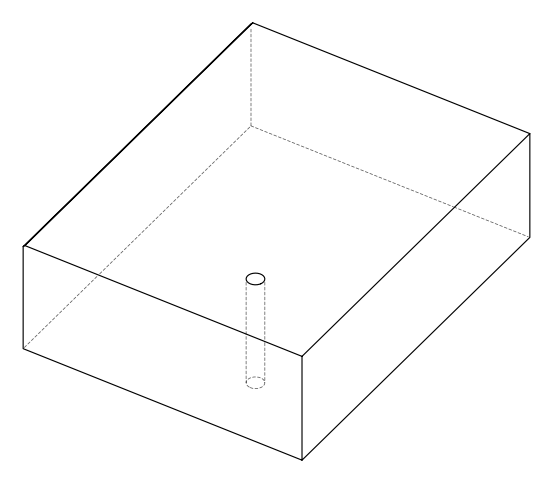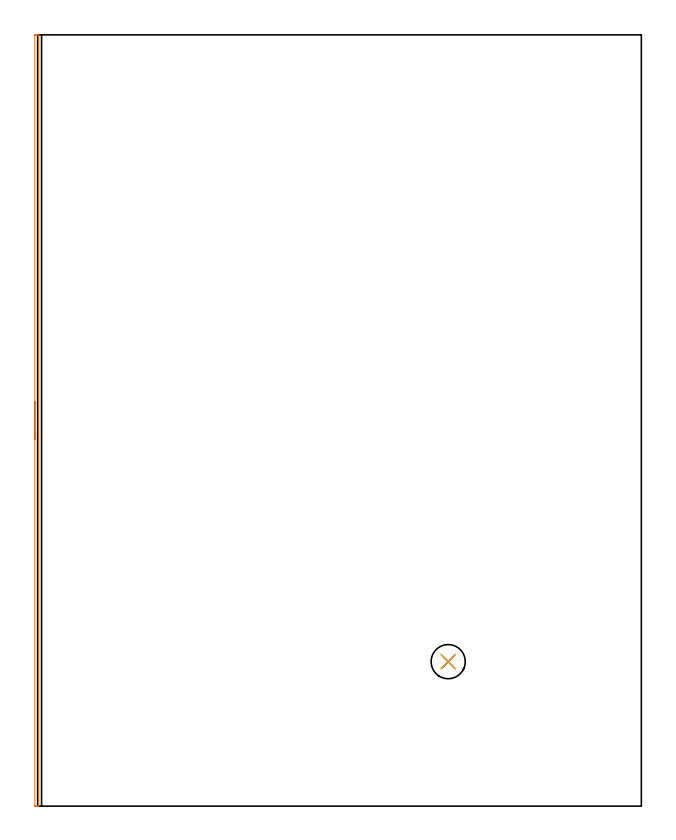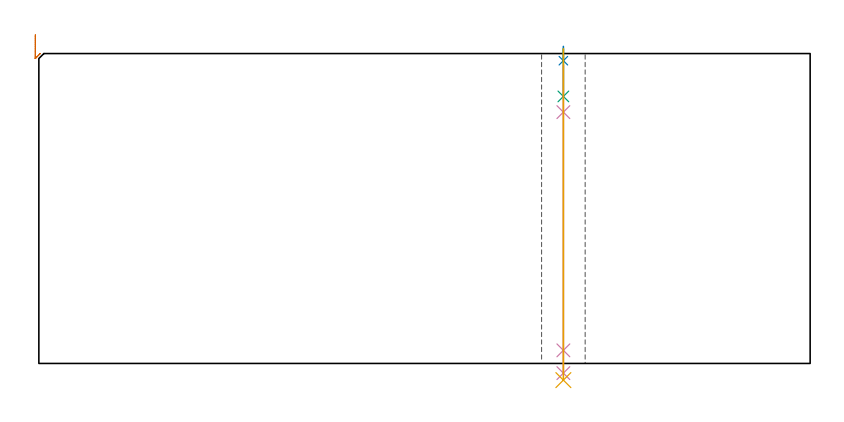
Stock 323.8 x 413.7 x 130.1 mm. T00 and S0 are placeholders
(PLAN: 5 operations, 4 tool changes, 4.8 min)
(1 AREA_MILL | FG_CHAMFER_SURFACE | UGT0205_001 | 3.46 min | 910 mm3)
(2 SPOT_DRILL | STEP1HOLE | NXT0321_9005460120000 | 0.05 min | 183 mm3)
(3 DRILL_BLIND_HOLE_INTO_CENTER | STEP1HOLE | NXT0301_128 | 0.08 min | 1725 mm3)
(4 GUN_DRILL_THROUGH_HOLE | STEP1HOLE | UGT0307_008 | 0.64 min | 10703 mm3)
(5 DRILL_TO_ENLARGE_THROUGH_HOLE | STEP1HOLE | UGT0301_252 | 0.56 min | 21550 mm3)
(TOOL UGT0205_001 | Chamfer Mill 20 x 3 x 45 deg. | D20 FL50 Z2)
(TOOL NXT0321_9005460120000 | NC Spot Drill, 142deg, 12mm, Carbide, Uncoated | D12 PA142 FL30 Z2)
(TOOL NXT0301_128 | Carbide Drill 12mm [861.1-1200-036A1-GP GC34] | D12 PA150 FL37.4 Z2)
(TOOL UGT0307_008 | Gun Drill 11 mm | D11 PA130 FL24 Z1)
(TOOL UGT0301_252 | Twist Drill 18.3 mm | D18.3 PA118 FL135 Z2)
(OP 1 AREA_MILL)
G17 G21 G94 G90
T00 M6
G54
G17 G0 G90 X-1.5 Y196.85 S1061 M3
G43 Z140.1 H0
Z138.
G94 G1 Y196.888 Z137.128 F250.
Y197.002 Z136.264
Y197.191 Z135.412
Y197.453 Z134.58
Y197.787 Z133.774
Y198.19 Z133.
Y198.659 Z132.264
Y199.19 Z131.572
Y199.779 Z130.929
Y200.422 Z130.34
Y201.114 Z129.808
Y201.85 Z129.34
Y202.624 Z128.937
Y203.43 Z128.603
Y204.262 Z128.341
Y205.114 Z128.152
Y205.978 Z128.038
Y206.85 Z128.
Y413.392
X-1.497 Y413.536 Z128.003
X-1.491 Y413.698 Z128.005
X-1.224 Y413.7 Z128.273
X-0.896 Z128.599
X-0.24 Z129.259
X0.156 Z129.656
X0.544 Y413.693 Z130.036
X0.597 Y413.69 Z130.088
X0.6 Y413.536 Z130.1
Y0.164
X0.597 Y0.01 Z130.088
X0.544 Y0.007 Z130.036
X0.156 Y0. Z129.656
X-0.24 Z129.259
X-0.896 Z128.599
X-1.224 Z128.272
X-1.491 Y0.002 Z128.005
X-1.496 Y0.164 Z128.004
X-1.5 Y0.466 Z128.
Y206.85
Y207.722 Z128.038
Y208.587 Z128.152
Y209.438 Z128.341
Y210.27 Z128.603
Y211.076 Z128.937
Y211.85 Z129.34
Y212.586 Z129.809
Y213.278 Z130.34
Y213.921 Z130.929
Y214.51 Z131.572
Y215.042 Z132.264
Y215.51 Z133.
Y215.913 Z133.774
Y216.247 Z134.58
Y216.509 Z135.412
Y216.698 Z136.264
Y216.812 Z137.128
Y216.85 Z138.
G0 Z140.1
M5
M2
(OP 2 SPOT_DRILL)
G17 G21 G94 G90
T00 M6
G54
G17 G0 G90 X220.2 Y77.5 S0 M3
G43 Z140.1 H0
G94 G81 G98 Z127.1 F250. R133.1
G80
M5
M2
(OP 3 DRILL_BLIND_HOLE_INTO_CENTER)
G17 G21 G94 G90
T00 M6
G54
G17 G0 G90 X220.2 Y77.5 S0 M3
G43 Z140.1 H1
G94 G81 G98 Z112.1 F250. R132.1
G80
M5
M2
(OP 4 GUN_DRILL_THROUGH_HOLE)
G17 G21 G94 G90
T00 M6
G54
G17 G0 G90 X220.2 Y77.5 M8
G43 Z140.1 H0
Z125.24
S716 M3
G94 G1 Z105.509 F125. M26
G4 X.084
Z5.5 F250.
G4 X.084
Z-4.065 F125.
G4 X.084
M5
M9
G0 Z125.24
Z140.1
M2
(OP 5 DRILL_TO_ENLARGE_THROUGH_HOLE)
G17 G21 G94 G90
T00 M6
G54
G17 G0 G90 X220.2 Y77.5 S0 M3
G43 Z140.1 H0
G94 G73 G98 Z-6.998 F250. Q17.137 R132.1
G80
M5
M2
